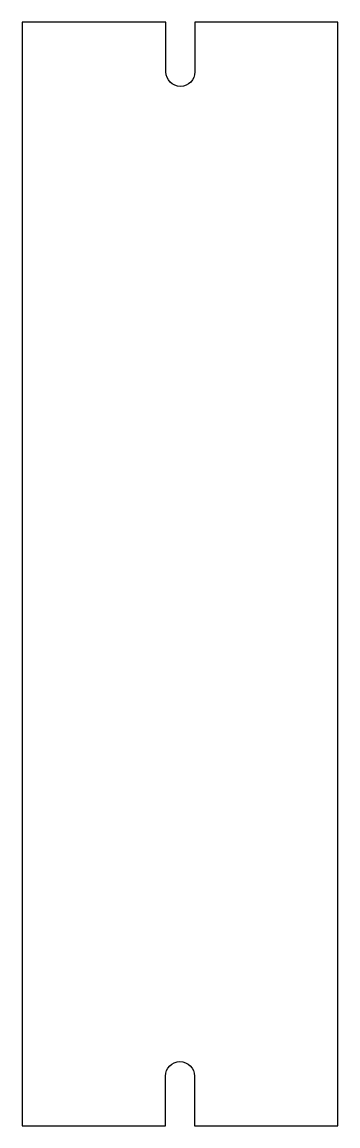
# Model space of a CAD drawing. Header units: millimetres. Extents: x -12 to 26, y -109 to 24.
import ezdxf

# ---------------------------------------------------------------- set-up
doc = ezdxf.new("R2010")
doc.units = ezdxf.units.MM
doc.layers.get('0').update_dxf_attribs({"linetype": 'CONTINUOUS'})

msp = doc.modelspace()

# ---------------------------------------------------------------- linework, layer by layer
msp.add_lwpolyline([(26.4, -109), (26.4, 24), (9.2, 24), (9.2, 18, -1), (5.7, 18), (5.7, 24), (-11.5, 24), (-11.6, 24), (-11.6, -109), (5.65, -109), (5.65, -103, -1), (9.15, -103), (9.15, -109)], format="xyb", close=True)

doc.saveas('drawing.dxf')
